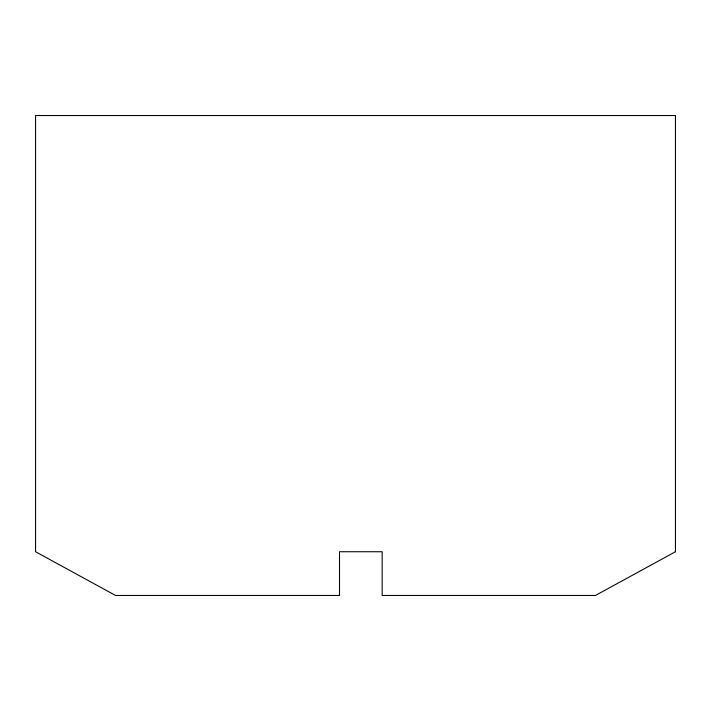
<?xml version="1.0" encoding="UTF-8"?>
<svg xmlns="http://www.w3.org/2000/svg" width="711" height="711" viewBox="0 0 711 711"><rect width="100%" height="100%" fill="white"/><g stroke="black" fill="none" stroke-linecap="round" stroke-linejoin="round"><path stroke-width="1.07" d="M675.45 551.736L595.462 595.462L382.163 595.462L382.163 551.736L339.502 551.736L339.502 595.462L115.538 595.462L35.55 551.736L35.55 115.538L675.45 115.538L675.45 551.736"/></g></svg>
